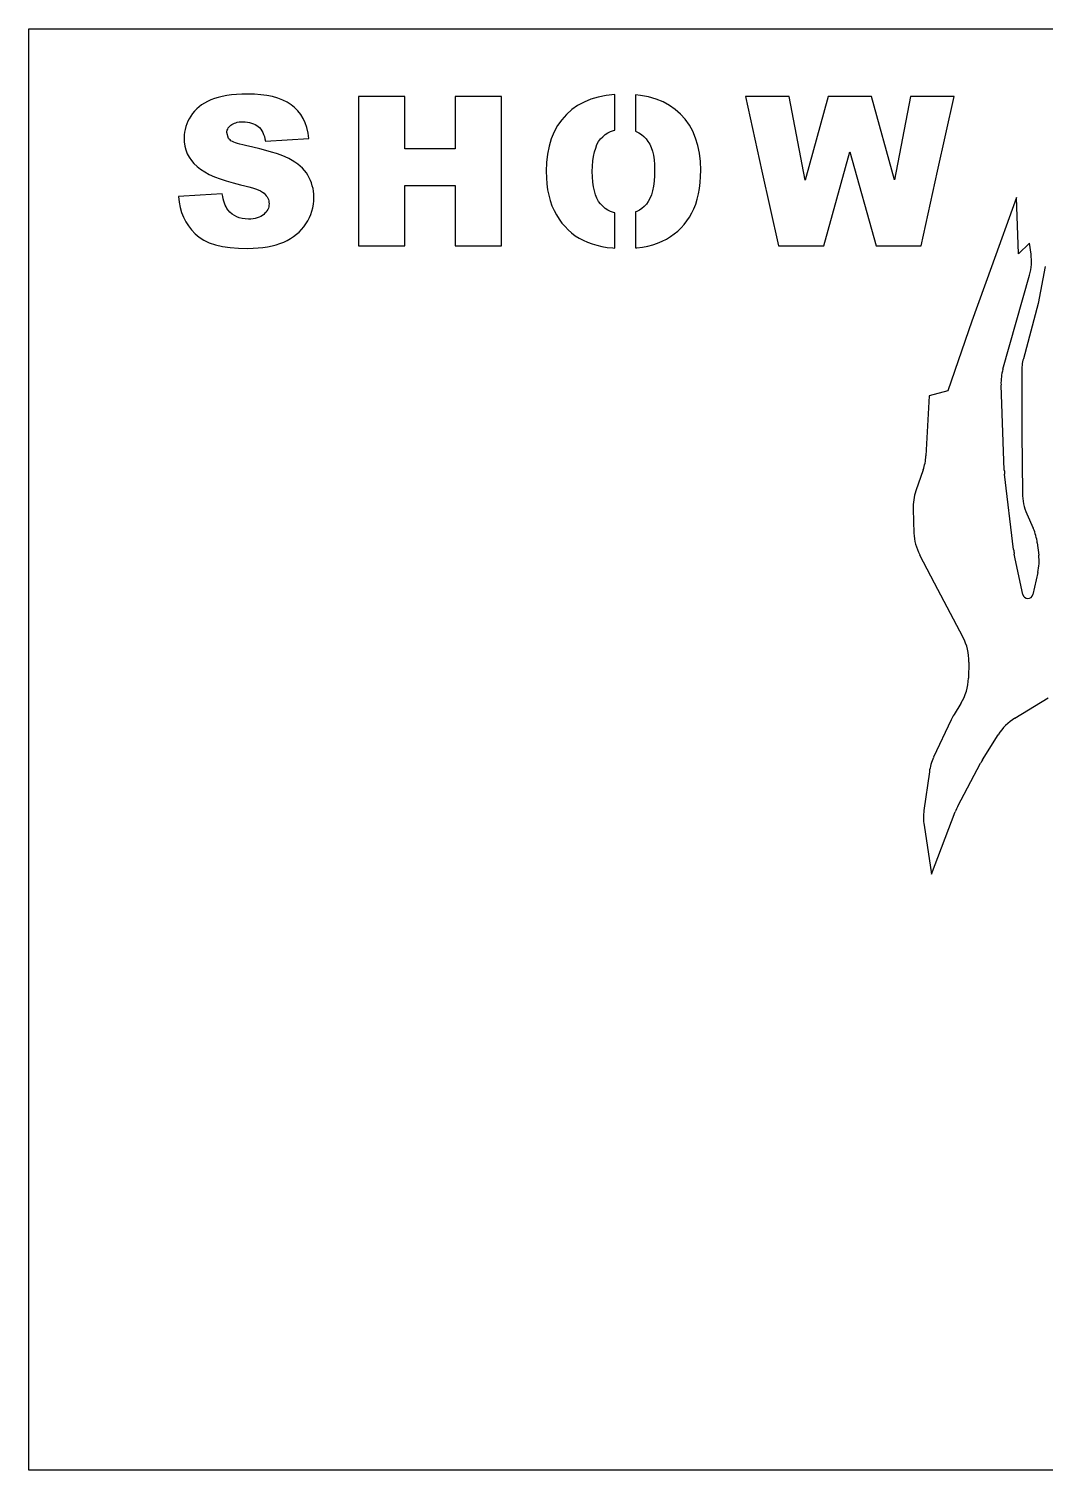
# Model space of a CAD drawing. Header units: metres. Extents: x -109.2 to -82.3, y 41.5 to 56.
# Drawn here: x -109.23 to -99.01, y 41.54 to 56.04 of the extents above; entities that cross this region are included whole.
import ezdxf

# ---------------------------------------------------------------- set-up
doc = ezdxf.new("R2010")
doc.units = ezdxf.units.M

msp = doc.modelspace()

# ---------------------------------------------------------------- linework, layer by layer
at = {"color": 10, "linetype": 'CONTINUOUS'}
for p, q in [((-109.23, 41.542), (-109.23, 56.041)), ((-109.23, 56.041), (-82.272, 56.041)), ((-82.272, 41.542), (-109.23, 41.542))]:
    msp.add_line(p, q, dxfattribs=at)
at = {"color": 13, "linetype": 'CONTINUOUS'}
for p, q in [((-107.519, 55.256), (-107.542, 55.236)), ((-107.493, 55.276), (-107.519, 55.256)), ((-107.464, 55.294), (-107.493, 55.276)), ((-107.433, 55.311), (-107.464, 55.294)), ((-107.401, 55.326), (-107.433, 55.311)), ((-107.365, 55.34), (-107.401, 55.326)), ((-107.327, 55.351), (-107.365, 55.34)), ((-107.286, 55.362), (-107.327, 55.351)), ((-107.241, 55.369), (-107.286, 55.362)), ((-107.193, 55.377), (-107.241, 55.369)), ((-107.143, 55.382), (-107.193, 55.377)), ((-107.089, 55.383), (-107.143, 55.382)), ((-107.032, 55.385), (-107.089, 55.383)), ((-106.962, 55.383), (-107.032, 55.385)), ((-106.897, 55.378), (-106.962, 55.383)), ((-106.836, 55.369), (-106.897, 55.378)), ((-106.779, 55.359), (-106.836, 55.369)), ((-106.725, 55.343), (-106.779, 55.359)), ((-106.678, 55.325), (-106.725, 55.343)), ((-106.633, 55.303), (-106.678, 55.325)), ((-106.593, 55.277), (-106.633, 55.303)), ((-106.558, 55.25), (-106.593, 55.277)), ((-106.526, 55.216), (-106.558, 55.25)), ((-105.451, 55.359), (-105.914, 55.359)), ((-105.914, 55.359), (-105.914, 54.609)), ((-105.451, 54.833), (-105.451, 55.359)), ((-104.479, 55.359), (-104.944, 55.359)), ((-104.944, 55.359), (-104.944, 54.833)), ((-104.479, 54.609), (-104.479, 55.359)), ((-103.713, 55.269), (-103.771, 55.228)), ((-103.648, 55.305), (-103.713, 55.269)), ((-103.579, 55.334), (-103.648, 55.305)), ((-103.505, 55.355), (-103.579, 55.334)), ((-103.427, 55.372), (-103.505, 55.355)), ((-103.338, 55.382), (-103.427, 55.372)), ((-103.338, 55.202), (-103.338, 55.382)), ((-103.079, 55.372), (-103.129, 55.378)), ((-103.129, 55.378), (-103.129, 55.194)), ((-102.999, 55.357), (-103.079, 55.372)), ((-102.923, 55.334), (-102.999, 55.357)), ((-102.854, 55.306), (-102.923, 55.334)), ((-102.79, 55.271), (-102.854, 55.306)), ((-102.732, 55.231), (-102.79, 55.271)), ((-101.585, 55.359), (-102.025, 55.359)), ((-102.025, 55.359), (-101.859, 54.609)), ((-101.426, 54.52), (-101.585, 55.359)), ((-101.195, 55.359), (-101.426, 54.52)), ((-100.757, 55.359), (-101.195, 55.359)), ((-100.525, 54.523), (-100.757, 55.359)), ((-100.365, 55.359), (-100.525, 54.523)), ((-99.928, 55.359), (-100.365, 55.359)), ((-100.093, 54.609), (-99.928, 55.359)), ((-107.631, 55.111), (-107.643, 55.085)), ((-107.619, 55.137), (-107.631, 55.111)), ((-107.602, 55.164), (-107.619, 55.137)), ((-107.585, 55.19), (-107.602, 55.164)), ((-107.565, 55.213), (-107.585, 55.19)), ((-107.542, 55.236), (-107.565, 55.213)), ((-107.149, 55.096), (-107.134, 55.101)), ((-107.134, 55.101), (-107.117, 55.104)), ((-107.117, 55.104), (-107.098, 55.105)), ((-107.098, 55.105), (-107.078, 55.105)), ((-107.078, 55.105), (-107.054, 55.105)), ((-107.054, 55.105), (-107.032, 55.102)), ((-107.032, 55.102), (-107.011, 55.099)), ((-107.011, 55.099), (-106.991, 55.093)), ((-106.496, 55.18), (-106.526, 55.216)), ((-106.473, 55.139), (-106.496, 55.18)), ((-106.452, 55.094), (-106.473, 55.139)), ((-103.872, 55.127), (-103.914, 55.067)), ((-103.825, 55.18), (-103.872, 55.127)), ((-103.771, 55.228), (-103.825, 55.18)), ((-103.338, 55.023), (-103.338, 55.202)), ((-103.129, 55.194), (-103.129, 55.01)), ((-102.678, 55.184), (-102.732, 55.231)), ((-102.63, 55.131), (-102.678, 55.184)), ((-102.589, 55.073), (-102.63, 55.131)), ((-107.668, 54.975), (-107.669, 54.946)), ((-107.665, 55.002), (-107.668, 54.975)), ((-107.66, 55.03), (-107.665, 55.002)), ((-107.653, 55.058), (-107.66, 55.03)), ((-107.643, 55.085), (-107.653, 55.058)), ((-107.241, 54.999), (-107.238, 55.012)), ((-107.223, 54.938), (-107.241, 54.999)), ((-107.238, 55.012), (-107.235, 55.022)), ((-107.235, 55.022), (-107.23, 55.033)), ((-107.23, 55.033), (-107.226, 55.044)), ((-107.226, 55.044), (-107.218, 55.053)), ((-107.218, 55.053), (-107.21, 55.062)), ((-107.21, 55.062), (-107.2, 55.071)), ((-107.2, 55.071), (-107.189, 55.079)), ((-107.189, 55.079), (-107.177, 55.085)), ((-107.177, 55.085), (-107.164, 55.091)), ((-107.164, 55.091), (-107.149, 55.096)), ((-106.991, 55.093), (-106.972, 55.087)), ((-106.972, 55.087), (-106.956, 55.079)), ((-106.956, 55.079), (-106.939, 55.07)), ((-106.939, 55.07), (-106.925, 55.059)), ((-106.925, 55.059), (-106.911, 55.047)), ((-106.911, 55.047), (-106.899, 55.033)), ((-106.899, 55.033), (-106.888, 55.016)), ((-106.888, 55.016), (-106.879, 54.999)), ((-106.879, 54.999), (-106.87, 54.979)), ((-106.87, 54.979), (-106.862, 54.959)), ((-106.862, 54.959), (-106.856, 54.936)), ((-106.435, 55.047), (-106.452, 55.094)), ((-106.423, 54.993), (-106.435, 55.047)), ((-106.414, 54.938), (-106.423, 54.993)), ((-103.949, 55.004), (-103.978, 54.935)), ((-103.914, 55.067), (-103.949, 55.004)), ((-103.481, 54.933), (-103.458, 54.956)), ((-103.458, 54.956), (-103.435, 54.978)), ((-103.435, 54.978), (-103.409, 54.995)), ((-103.409, 54.995), (-103.383, 55.008)), ((-103.383, 55.008), (-103.353, 55.019)), ((-103.353, 55.019), (-103.338, 55.023)), ((-103.129, 55.01), (-103.097, 54.995)), ((-103.097, 54.995), (-103.071, 54.978)), ((-103.071, 54.978), (-103.046, 54.958)), ((-103.046, 54.958), (-103.025, 54.935)), ((-102.555, 55.01), (-102.589, 55.073)), ((-102.526, 54.942), (-102.555, 55.01)), ((-107.669, 54.946), (-107.668, 54.903)), ((-107.668, 54.903), (-107.662, 54.861)), ((-107.662, 54.861), (-107.651, 54.823)), ((-107.651, 54.823), (-107.637, 54.784)), ((-107.215, 54.93), (-107.223, 54.938)), ((-107.207, 54.923), (-107.215, 54.93)), ((-107.198, 54.915), (-107.207, 54.923)), ((-107.184, 54.909), (-107.198, 54.915)), ((-107.169, 54.901), (-107.184, 54.909)), ((-107.152, 54.895), (-107.169, 54.901)), ((-107.131, 54.887), (-107.152, 54.895)), ((-107.108, 54.881), (-107.131, 54.887)), ((-107.08, 54.873), (-107.108, 54.881)), ((-107.051, 54.867), (-107.08, 54.873)), ((-106.979, 54.852), (-107.051, 54.867)), ((-106.909, 54.835), (-106.979, 54.852)), ((-106.848, 54.818), (-106.909, 54.835)), ((-106.856, 54.936), (-106.851, 54.912)), ((-106.851, 54.912), (-106.632, 54.925)), ((-106.79, 54.801), (-106.848, 54.818)), ((-106.632, 54.925), (-106.414, 54.938)), ((-104.944, 54.833), (-105.451, 54.833)), ((-104, 54.86), (-104.017, 54.781)), ((-103.978, 54.935), (-104, 54.86)), ((-103.544, 54.803), (-103.531, 54.841)), ((-103.531, 54.841), (-103.518, 54.876)), ((-103.518, 54.876), (-103.501, 54.907)), ((-103.501, 54.907), (-103.481, 54.933)), ((-103.025, 54.935), (-103.005, 54.909)), ((-103.005, 54.909), (-102.986, 54.88)), ((-102.986, 54.88), (-102.973, 54.846)), ((-102.973, 54.846), (-102.96, 54.809)), ((-102.96, 54.809), (-102.951, 54.769)), ((-102.504, 54.869), (-102.526, 54.942)), ((-102.487, 54.79), (-102.504, 54.869)), ((-107.637, 54.784), (-107.619, 54.749)), ((-107.619, 54.749), (-107.596, 54.717)), ((-107.596, 54.717), (-107.57, 54.685)), ((-107.57, 54.685), (-107.539, 54.655)), ((-106.739, 54.786), (-106.79, 54.801)), ((-106.693, 54.769), (-106.739, 54.786)), ((-106.652, 54.752), (-106.693, 54.769)), ((-106.616, 54.735), (-106.652, 54.752)), ((-106.584, 54.718), (-106.616, 54.735)), ((-106.555, 54.7), (-106.584, 54.718)), ((-106.527, 54.68), (-106.555, 54.7)), ((-106.503, 54.66), (-106.527, 54.68)), ((-104.026, 54.697), (-104.029, 54.608)), ((-104.017, 54.781), (-104.026, 54.697)), ((-103.564, 54.66), (-103.561, 54.712)), ((-103.561, 54.712), (-103.553, 54.758)), ((-103.553, 54.758), (-103.544, 54.803)), ((-102.951, 54.769), (-102.943, 54.724)), ((-102.943, 54.724), (-102.94, 54.677)), ((-102.94, 54.677), (-102.939, 54.626)), ((-102.478, 54.708), (-102.487, 54.79)), ((-102.475, 54.62), (-102.478, 54.708)), ((-101.238, 53.859), (-100.975, 54.803)), ((-100.975, 54.803), (-100.712, 53.859)), ((-107.539, 54.655), (-107.504, 54.628)), ((-107.504, 54.628), (-107.462, 54.602)), ((-107.462, 54.602), (-107.416, 54.577)), ((-107.416, 54.577), (-107.365, 54.552)), ((-107.365, 54.552), (-107.307, 54.531)), ((-107.307, 54.531), (-107.246, 54.511)), ((-106.48, 54.638), (-106.503, 54.66)), ((-106.458, 54.617), (-106.48, 54.638)), ((-106.44, 54.592), (-106.458, 54.617)), ((-106.424, 54.569), (-106.44, 54.592)), ((-106.41, 54.543), (-106.424, 54.569)), ((-106.398, 54.517), (-106.41, 54.543)), ((-105.914, 54.609), (-105.914, 53.859)), ((-104.479, 53.859), (-104.479, 54.609)), ((-104.029, 54.608), (-104.027, 54.543)), ((-104.027, 54.543), (-104.023, 54.482)), ((-103.565, 54.605), (-103.564, 54.66)), ((-103.564, 54.551), (-103.565, 54.605)), ((-103.561, 54.5), (-103.564, 54.551)), ((-102.94, 54.565), (-102.943, 54.51)), ((-102.939, 54.626), (-102.94, 54.565)), ((-102.481, 54.494), (-102.477, 54.556)), ((-102.477, 54.556), (-102.475, 54.62)), ((-101.859, 54.609), (-101.692, 53.859)), ((-100.258, 53.859), (-100.093, 54.609)), ((-107.286, 54.382), (-107.506, 54.368)), ((-107.281, 54.356), (-107.286, 54.382)), ((-107.246, 54.511), (-107.177, 54.491)), ((-107.177, 54.491), (-107.103, 54.473)), ((-107.103, 54.473), (-107.058, 54.463)), ((-107.058, 54.463), (-107.018, 54.453)), ((-107.018, 54.453), (-106.983, 54.442)), ((-106.983, 54.442), (-106.951, 54.431)), ((-106.951, 54.431), (-106.923, 54.42)), ((-106.923, 54.42), (-106.9, 54.41)), ((-106.9, 54.41), (-106.88, 54.397)), ((-106.88, 54.397), (-106.865, 54.387)), ((-106.865, 54.387), (-106.854, 54.374)), ((-106.854, 54.374), (-106.843, 54.362)), ((-106.387, 54.491), (-106.398, 54.517)), ((-106.38, 54.463), (-106.387, 54.491)), ((-106.372, 54.436), (-106.38, 54.463)), ((-106.367, 54.407), (-106.372, 54.436)), ((-106.366, 54.377), (-106.367, 54.407)), ((-106.364, 54.347), (-106.366, 54.377)), ((-105.451, 53.859), (-105.451, 54.465)), ((-105.451, 54.465), (-104.944, 54.465)), ((-104.944, 54.465), (-104.944, 53.859)), ((-104.023, 54.482), (-104.015, 54.422)), ((-104.015, 54.422), (-104.003, 54.367)), ((-103.553, 54.453), (-103.561, 54.5)), ((-103.544, 54.41), (-103.553, 54.453)), ((-103.533, 54.371), (-103.544, 54.41)), ((-102.959, 54.413), (-102.971, 54.371)), ((-102.95, 54.459), (-102.959, 54.413)), ((-102.943, 54.51), (-102.95, 54.459)), ((-102.51, 54.328), (-102.497, 54.381)), ((-102.497, 54.381), (-102.487, 54.436)), ((-102.487, 54.436), (-102.481, 54.494)), ((-107.506, 54.368), (-107.726, 54.354)), ((-107.726, 54.354), (-107.72, 54.299)), ((-107.72, 54.299), (-107.708, 54.245)), ((-107.708, 54.245), (-107.694, 54.195)), ((-107.276, 54.331), (-107.281, 54.356)), ((-107.27, 54.308), (-107.276, 54.331)), ((-107.264, 54.287), (-107.27, 54.308)), ((-107.256, 54.268), (-107.264, 54.287)), ((-107.247, 54.25), (-107.256, 54.268)), ((-107.238, 54.233), (-107.247, 54.25)), ((-107.227, 54.218), (-107.238, 54.233)), ((-106.843, 54.362), (-106.834, 54.35)), ((-106.834, 54.35), (-106.827, 54.338)), ((-106.822, 54.238), (-106.828, 54.224)), ((-106.827, 54.338), (-106.822, 54.324)), ((-106.822, 54.324), (-106.817, 54.31)), ((-106.817, 54.252), (-106.822, 54.238)), ((-106.817, 54.31), (-106.816, 54.296)), ((-106.816, 54.267), (-106.817, 54.252)), ((-106.816, 54.296), (-106.814, 54.282)), ((-106.814, 54.282), (-106.816, 54.267)), ((-106.384, 54.207), (-106.375, 54.241)), ((-106.375, 54.241), (-106.369, 54.276)), ((-106.369, 54.276), (-106.366, 54.311)), ((-106.366, 54.311), (-106.364, 54.347)), ((-104.003, 54.367), (-103.989, 54.313)), ((-103.989, 54.313), (-103.971, 54.262)), ((-103.971, 54.262), (-103.949, 54.215)), ((-103.518, 54.336), (-103.533, 54.371)), ((-103.501, 54.305), (-103.518, 54.336)), ((-103.481, 54.279), (-103.501, 54.305)), ((-103.459, 54.256), (-103.481, 54.279)), ((-103.435, 54.235), (-103.459, 54.256)), ((-103.409, 54.218), (-103.435, 54.235)), ((-103.066, 54.235), (-103.091, 54.218)), ((-103.042, 54.253), (-103.066, 54.235)), ((-103.02, 54.276), (-103.042, 54.253)), ((-103.002, 54.304), (-103.02, 54.276)), ((-102.985, 54.334), (-103.002, 54.304)), ((-102.971, 54.371), (-102.985, 54.334)), ((-102.564, 54.189), (-102.543, 54.232)), ((-102.543, 54.232), (-102.524, 54.278)), ((-102.524, 54.278), (-102.51, 54.328)), ((-99.3, 54.345), (-99.552, 53.648)), ((-99.281, 53.779), (-99.3, 54.345)), ((-107.694, 54.195), (-107.674, 54.147)), ((-107.674, 54.147), (-107.653, 54.101)), ((-107.653, 54.101), (-107.625, 54.058)), ((-107.209, 54.196), (-107.227, 54.218)), ((-107.187, 54.178), (-107.209, 54.196)), ((-107.164, 54.163), (-107.187, 54.178)), ((-107.14, 54.15), (-107.164, 54.163)), ((-107.114, 54.139), (-107.14, 54.15)), ((-107.084, 54.133), (-107.114, 54.139)), ((-107.054, 54.129), (-107.084, 54.133)), ((-107.022, 54.127), (-107.054, 54.129)), ((-106.997, 54.127), (-107.022, 54.127)), ((-106.975, 54.13), (-106.997, 54.127)), ((-106.954, 54.133), (-106.975, 54.13)), ((-106.934, 54.139), (-106.954, 54.133)), ((-106.916, 54.146), (-106.934, 54.139)), ((-106.899, 54.153), (-106.916, 54.146)), ((-106.882, 54.163), (-106.899, 54.153)), ((-106.868, 54.173), (-106.882, 54.163)), ((-106.856, 54.186), (-106.868, 54.173)), ((-106.845, 54.198), (-106.856, 54.186)), ((-106.836, 54.21), (-106.845, 54.198)), ((-106.828, 54.224), (-106.836, 54.21)), ((-106.444, 54.08), (-106.426, 54.11)), ((-106.426, 54.11), (-106.409, 54.143)), ((-106.409, 54.143), (-106.395, 54.175)), ((-106.395, 54.175), (-106.384, 54.207)), ((-103.949, 54.215), (-103.926, 54.169)), ((-103.926, 54.169), (-103.898, 54.127)), ((-103.898, 54.127), (-103.871, 54.087)), ((-103.871, 54.087), (-103.839, 54.052)), ((-103.381, 54.204), (-103.409, 54.218)), ((-103.352, 54.193), (-103.381, 54.204)), ((-103.338, 54.19), (-103.352, 54.193)), ((-103.338, 54.013), (-103.338, 54.19)), ((-103.118, 54.204), (-103.129, 54.2)), ((-103.129, 54.2), (-103.129, 54.019)), ((-103.091, 54.218), (-103.118, 54.204)), ((-102.641, 54.072), (-102.613, 54.109)), ((-102.613, 54.109), (-102.587, 54.147)), ((-102.587, 54.147), (-102.564, 54.189)), ((-107.625, 54.058), (-107.594, 54.018)), ((-107.594, 54.018), (-107.559, 53.98)), ((-107.559, 53.98), (-107.519, 53.945)), ((-107.519, 53.945), (-107.471, 53.915)), ((-106.599, 53.931), (-106.569, 53.951)), ((-106.569, 53.951), (-106.539, 53.974)), ((-106.539, 53.974), (-106.513, 53.997)), ((-106.513, 53.997), (-106.489, 54.023)), ((-106.489, 54.023), (-106.466, 54.05)), ((-106.466, 54.05), (-106.444, 54.08)), ((-103.839, 54.052), (-103.806, 54.018)), ((-103.806, 54.018), (-103.773, 53.988)), ((-103.773, 53.988), (-103.736, 53.96)), ((-103.736, 53.96), (-103.697, 53.935)), ((-103.338, 53.836), (-103.338, 54.013)), ((-103.129, 54.019), (-103.129, 53.838)), ((-102.819, 53.926), (-102.779, 53.951)), ((-102.779, 53.951), (-102.741, 53.978)), ((-102.741, 53.978), (-102.705, 54.007)), ((-102.705, 54.007), (-102.672, 54.038)), ((-102.672, 54.038), (-102.641, 54.072)), ((-107.471, 53.915), (-107.416, 53.889)), ((-107.416, 53.889), (-107.353, 53.869)), ((-107.353, 53.869), (-107.283, 53.852)), ((-107.283, 53.852), (-107.206, 53.842)), ((-107.206, 53.842), (-107.121, 53.834)), ((-107.121, 53.834), (-107.029, 53.832)), ((-107.029, 53.832), (-106.975, 53.834)), ((-106.975, 53.834), (-106.925, 53.837)), ((-106.925, 53.837), (-106.876, 53.842)), ((-106.876, 53.842), (-106.83, 53.848)), ((-106.83, 53.848), (-106.785, 53.857)), ((-106.785, 53.857), (-106.744, 53.868)), ((-106.744, 53.868), (-106.705, 53.88)), ((-106.705, 53.88), (-106.667, 53.895)), ((-106.667, 53.895), (-106.633, 53.912)), ((-106.633, 53.912), (-106.599, 53.931)), ((-105.914, 53.859), (-105.451, 53.859)), ((-104.944, 53.859), (-104.479, 53.859)), ((-103.697, 53.935), (-103.656, 53.914)), ((-103.656, 53.914), (-103.613, 53.894)), ((-103.613, 53.894), (-103.567, 53.878)), ((-103.567, 53.878), (-103.519, 53.865)), ((-103.519, 53.865), (-103.469, 53.852)), ((-103.469, 53.852), (-103.415, 53.843)), ((-103.415, 53.843), (-103.358, 53.837)), ((-103.358, 53.837), (-103.338, 53.836)), ((-103.129, 53.838), (-103.117, 53.839)), ((-103.117, 53.839), (-103.06, 53.846)), ((-103.06, 53.846), (-103.008, 53.855)), ((-103.008, 53.855), (-102.956, 53.869)), ((-102.956, 53.869), (-102.908, 53.885)), ((-102.908, 53.885), (-102.862, 53.905)), ((-102.862, 53.905), (-102.819, 53.926)), ((-101.692, 53.859), (-101.238, 53.859)), ((-100.712, 53.859), (-100.258, 53.859)), ((-99.17, 53.885), (-99.281, 53.779)), ((-99.154, 53.775), (-99.17, 53.885)), ((-99.552, 53.648), (-99.748, 53.101)), ((-99.012, 53.649), (-99.082, 53.279)), ((-99.436, 52.617), (-99.169, 53.563)), ((-99.082, 53.279), (-99.231, 52.723)), ((-99.748, 53.101), (-99.992, 52.399)), ((-99.248, 52.588), (-99.245, 51.978)), ((-100.178, 52.348), (-100.211, 51.744)), ((-99.992, 52.399), (-100.178, 52.348)), ((-99.423, 51.601), (-99.455, 52.458)), ((-99.245, 51.978), (-99.241, 51.369)), ((-100.238, 51.604), (-100.311, 51.394)), ((-99.33, 50.804), (-99.419, 51.56)), ((-100.339, 51.209), (-100.331, 50.969)), ((-99.197, 51.163), (-99.132, 51.017)), ((-100.274, 50.75), (-100.128, 50.469)), ((-99.236, 50.351), (-99.322, 50.758)), ((-99.091, 50.869), (-99.076, 50.747)), ((-100.128, 50.469), (-99.839, 49.922)), ((-99.085, 50.573), (-99.136, 50.35)), ((-99.78, 49.67), (-99.784, 49.51)), ((-99.317, 49.106), (-98.982, 49.31)), ((-99.86, 49.254), (-99.928, 49.144)), ((-99.956, 49.091), (-100.133, 48.713)), ((-99.642, 48.686), (-99.484, 48.94)), ((-99.889, 48.221), (-99.661, 48.654)), ((-100.176, 48.567), (-100.23, 48.178)), ((-100.154, 47.537), (-99.915, 48.164)), ((-100.229, 48.03), (-100.154, 47.537))]:
    msp.add_line(p, q, dxfattribs=at)
for centre, radius, start, end in [((-99.661, 53.703), 0.512, 344.2061, 368.1357), ((-98.736, 52.591), 0.512, 165.0584, 180.3157), ((-98.944, 52.478), 0.512, 164.2061, 182.1801), ((-100.722, 51.772), 0.512, 340.8538, 356.8809), ((-98.911, 51.62), 0.512, 182.1801, 186.7583), ((-99.827, 51.226), 0.512, 160.8538, 181.9105), ((-98.729, 51.371), 0.512, 180.3157, 204.026), ((-99.819, 50.986), 0.512, 181.9105, 207.4734), ((-99.599, 50.808), 0.512, 6.8476, 24.026), ((-98.821, 50.864), 0.512, 186.7583, 191.9907), ((-99.585, 50.686), 0.512, -12.7375, 6.8476), ((-99.186, 50.362), 0.0512, 191.9907, 347.2625), ((-100.291, 49.683), 0.512, -1.4332, 27.848), ((-100.295, 49.523), 0.512, 328.3064, 358.5668), ((-99.492, 48.875), 0.512, 148.3064, 155.0032), ((-99.049, 48.669), 0.512, 121.4461, 148.051), ((-99.669, 48.496), 0.512, 155.0032, 172.0248), ((-99.208, 48.415), 0.512, 148.051, 152.1451), ((-99.723, 48.107), 0.512, 172.0248, 188.6702), ((-99.437, 47.982), 0.512, 152.1451, 159.132)]:
    msp.add_arc(centre, radius, start, end, dxfattribs=at)

doc.saveas('drawing.dxf')
